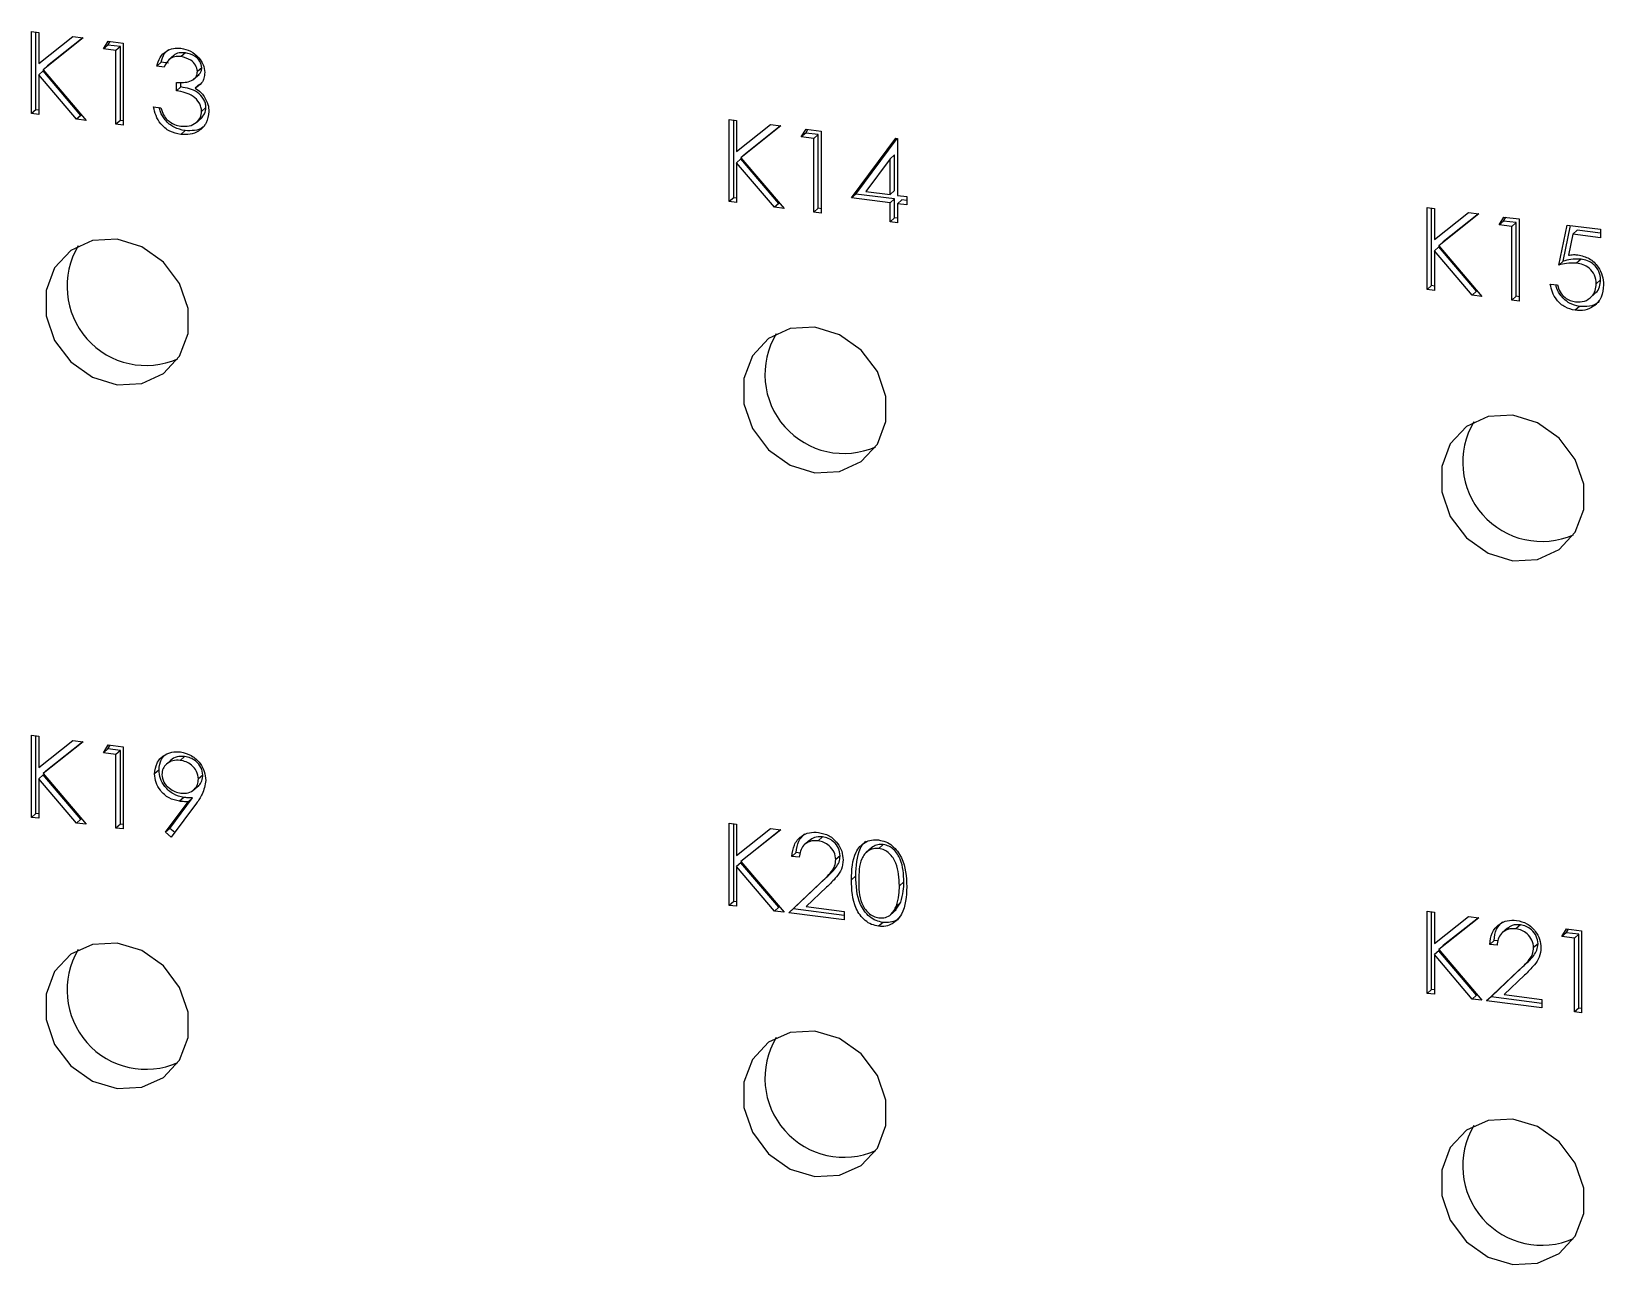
# Model space of a CAD drawing. Header units: millimetres. Extents: x 0 to 589, y 0 to 415.
# Drawn here: x 431.34 to 452.41, y 219.27 to 235.79 of the extents above; entities that cross this region are included whole.
import ezdxf

# ---------------------------------------------------------------- set-up
doc = ezdxf.new("R2010")
doc.units = ezdxf.units.MM

msp = doc.modelspace()

# ---------------------------------------------------------------- linework, layer by layer
at = {"color": 7, "linetype": 'Continuous', "lineweight": 25}
for p, q in [((431.3421, 235.7855), (431.4401, 235.7731)), ((431.3421, 234.6855), (431.3421, 235.7855)), ((431.401, 234.7375), (431.401, 235.778)), ((431.4401, 235.7731), (431.4401, 235.3542)), ((431.4401, 235.3542), (431.895, 235.7158)), ((432.0347, 235.6982), (431.4984, 235.2722)), ((432.0291, 235.6989), (431.5574, 235.3242)), ((431.895, 235.7158), (432.0347, 235.6982)), ((432.3075, 235.551), (432.3716, 235.6558)), ((432.3664, 235.603), (432.3075, 235.551)), ((432.3664, 235.603), (432.3968, 235.6526)), ((432.5343, 235.5818), (432.3664, 235.603)), ((432.3716, 235.6558), (432.5733, 235.6303)), ((432.5733, 235.6303), (432.5733, 234.5304)), ((432.4754, 235.5299), (432.3075, 235.551)), ((432.5343, 235.5818), (432.4754, 235.5299)), ((432.4754, 234.5427), (432.4754, 235.5299)), ((432.5343, 234.5947), (432.5343, 235.5818)), ((433.252, 235.4645), (433.1783, 235.3995)), ((433.4062, 235.5002), (433.3472, 235.4482)), ((431.499, 235.2559), (431.4401, 235.204)), ((431.4401, 235.204), (431.4401, 234.6732)), ((431.9461, 234.6094), (431.4401, 235.204)), ((431.5574, 235.3242), (431.4984, 235.2722)), ((431.4984, 235.2722), (432.0767, 234.593)), ((432.0051, 234.6614), (431.499, 235.2559)), ((433.08, 235.3721), (433.0211, 235.3201)), ((433.119, 235.3078), (433.0211, 235.3201)), ((433.1779, 235.3597), (433.08, 235.3721)), ((433.5163, 235.1451), (433.5899, 235.2101)), ((433.6256, 235.3), (433.5667, 235.248)), ((433.2869, 234.9905), (433.2869, 235.1033)), ((433.3458, 235.0424), (433.2869, 234.9905)), ((433.3458, 235.0424), (433.3458, 235.1084)), ((433.5961, 235.077), (433.5372, 235.025)), ((432.9791, 234.7754), (433.077, 234.7631)), ((433.6816, 234.7674), (433.6227, 234.7155)), ((431.401, 234.7375), (431.3421, 234.6855)), ((431.4401, 234.6732), (431.3421, 234.6855)), ((431.4401, 234.7326), (431.401, 234.7375)), ((432.0051, 234.6614), (431.9461, 234.6094)), ((432.0767, 234.593), (431.9461, 234.6094)), ((432.02, 234.6595), (432.0051, 234.6614)), ((432.5343, 234.5947), (432.4754, 234.5427)), ((432.5733, 234.5304), (432.4754, 234.5427)), ((432.5733, 234.5898), (432.5343, 234.5947)), ((433.5493, 234.5641), (433.623, 234.629)), ((440.6963, 234.6069), (440.7942, 234.5946)), ((440.6963, 233.507), (440.6963, 234.6069)), ((440.7552, 233.559), (440.7552, 234.5995)), ((440.7942, 234.5946), (440.7942, 234.1757)), ((433.402, 234.4572), (433.3431, 234.4052)), ((440.7942, 234.1757), (441.2491, 234.5373)), ((441.3888, 234.5197), (440.8526, 234.0937)), ((441.3832, 234.5204), (440.9115, 234.1457)), ((441.2491, 234.5373), (441.3888, 234.5197)), ((441.6617, 234.3725), (441.7257, 234.4772)), ((441.7206, 234.4245), (441.6617, 234.3725)), ((441.8296, 234.3513), (441.6617, 234.3725)), ((441.7206, 234.4245), (441.7509, 234.4741)), ((441.8885, 234.4033), (441.7206, 234.4245)), ((441.7257, 234.4772), (441.9275, 234.4518)), ((441.8885, 234.4033), (441.8296, 234.3513)), ((441.8296, 233.3642), (441.8296, 234.3513)), ((441.8885, 233.4162), (441.8885, 234.4033)), ((441.9275, 234.4518), (441.9275, 233.3519)), ((442.3332, 233.5546), (442.929, 234.3539)), ((442.3922, 233.6066), (442.9474, 234.3515)), ((442.929, 234.3539), (442.9488, 234.3513)), ((442.9488, 234.3513), (442.9488, 233.5898)), ((440.9115, 234.1457), (440.8526, 234.0937)), ((442.9098, 234.1319), (442.8509, 234.0799)), ((442.9098, 233.6542), (442.9098, 234.1319)), ((440.8531, 234.0774), (440.7942, 234.0255)), ((440.7942, 234.0255), (440.7942, 233.4947)), ((441.3003, 233.4309), (440.7942, 234.0255)), ((440.8526, 234.0937), (441.4308, 233.4145)), ((441.3592, 233.4829), (440.8531, 234.0774)), ((442.8509, 234.0799), (442.5256, 233.6432)), ((442.8509, 233.6022), (442.8509, 234.0799)), ((440.7552, 233.559), (440.6963, 233.507)), ((440.7942, 233.4947), (440.6963, 233.507)), ((440.7942, 233.5541), (440.7552, 233.559)), ((442.3922, 233.6066), (442.3332, 233.5546)), ((442.8509, 233.4894), (442.3332, 233.5546)), ((442.9098, 233.5413), (442.3922, 233.6066)), ((442.5256, 233.6432), (442.8509, 233.6022)), ((442.9098, 233.6542), (442.8509, 233.6022)), ((442.9098, 233.5413), (442.8509, 233.4894)), ((442.8509, 233.2355), (442.8509, 233.4894)), ((442.9098, 233.2875), (442.9098, 233.5413)), ((442.9488, 233.5898), (443.0748, 233.574)), ((443.0078, 233.529), (442.9488, 233.477)), ((443.0748, 233.5206), (443.0078, 233.529)), ((443.0748, 233.574), (443.0748, 233.4612)), ((441.3592, 233.4829), (441.3003, 233.4309)), ((441.4308, 233.4145), (441.3003, 233.4309)), ((441.3742, 233.481), (441.3592, 233.4829)), ((441.8885, 233.4162), (441.8296, 233.3642)), ((441.9275, 233.3519), (441.8296, 233.3642)), ((441.9275, 233.4113), (441.8885, 233.4162)), ((442.9098, 233.2875), (442.8509, 233.2355)), ((442.9488, 233.2826), (442.9098, 233.2875)), ((442.9488, 233.477), (442.9488, 233.2232)), ((443.0748, 233.4612), (442.9488, 233.477)), ((450.0504, 233.4284), (450.1483, 233.4161)), ((450.0504, 232.3285), (450.0504, 233.4284)), ((450.1093, 232.3805), (450.1093, 233.421)), ((450.1483, 233.4161), (450.1483, 232.9972)), ((450.1483, 232.9972), (450.6033, 233.3588)), ((450.743, 233.3412), (450.2067, 232.9152)), ((450.7374, 233.3419), (450.2656, 232.9671)), ((450.6033, 233.3588), (450.743, 233.3412)), ((451.0158, 233.194), (451.0799, 233.2987)), ((451.0747, 233.246), (451.1051, 233.2956)), ((451.0799, 233.2987), (451.2816, 233.2733)), ((442.9488, 233.2232), (442.8509, 233.2355)), ((451.0747, 233.246), (451.0158, 233.194)), ((451.1837, 233.1728), (451.0158, 233.194)), ((451.2426, 233.2248), (451.0747, 233.246)), ((451.2426, 233.2248), (451.1837, 233.1728)), ((451.1837, 232.1857), (451.1837, 233.1728)), ((451.2426, 232.2377), (451.2426, 233.2248)), ((451.2816, 233.2733), (451.2816, 232.1734)), ((451.8133, 232.6564), (451.9252, 233.1922)), ((451.8722, 232.7083), (451.9721, 233.1863)), ((451.9252, 233.1922), (452.3729, 233.1358)), ((452.0017, 233.0698), (451.9429, 232.7879)), ((452.0607, 233.1217), (452.0017, 233.0698)), ((452.3729, 233.023), (452.0017, 233.0698)), ((452.3729, 233.0824), (452.0607, 233.1217)), ((452.3729, 233.1358), (452.3729, 233.023)), ((450.2073, 232.8989), (450.1483, 232.847)), ((450.2656, 232.9671), (450.2067, 232.9152)), ((450.2067, 232.9152), (450.7849, 232.2359)), ((450.7134, 232.3044), (450.2073, 232.8989)), ((450.1483, 232.847), (450.1483, 232.3162)), ((450.6544, 232.2524), (450.1483, 232.847)), ((451.8722, 232.7083), (451.8133, 232.6564)), ((452.1127, 232.7344), (452.0538, 232.6825)), ((452.3759, 232.4585), (452.317, 232.4065)), ((450.1093, 232.3805), (450.0504, 232.3285)), ((450.1483, 232.3162), (450.0504, 232.3285)), ((450.1483, 232.3755), (450.1093, 232.3805)), ((450.7134, 232.3044), (450.6544, 232.2524)), ((450.7849, 232.2359), (450.6544, 232.2524)), ((450.7283, 232.3025), (450.7134, 232.3044)), ((451.2426, 232.2377), (451.1837, 232.1857)), ((451.2816, 232.2328), (451.2426, 232.2377)), ((451.7014, 232.4025), (451.7993, 232.3902)), ((452.2309, 232.2135), (452.3046, 232.2785)), ((451.2816, 232.1734), (451.1837, 232.1857)), ((452.0932, 232.1023), (452.0343, 232.0503)), ((431.3421, 226.3574), (431.4401, 226.345)), ((431.3421, 225.2574), (431.3421, 226.3574)), ((431.401, 225.3094), (431.401, 226.3499)), ((431.4401, 226.345), (431.4401, 225.9262)), ((431.4401, 225.9262), (431.895, 226.2877)), ((432.0347, 226.2701), (431.4984, 225.8441)), ((432.0291, 226.2708), (431.5574, 225.8961)), ((431.895, 226.2877), (432.0347, 226.2701)), ((432.3075, 226.1229), (432.3716, 226.2277)), ((432.3664, 226.1749), (432.3075, 226.1229)), ((432.4754, 226.1018), (432.3075, 226.1229)), ((432.3664, 226.1749), (432.3968, 226.2245)), ((432.5343, 226.1537), (432.3664, 226.1749)), ((432.3716, 226.2277), (432.5733, 226.2022)), ((432.5343, 226.1537), (432.4754, 226.1018)), ((432.5343, 225.1666), (432.5343, 226.1537)), ((432.5733, 226.2022), (432.5733, 225.1023)), ((432.4754, 225.1146), (432.4754, 226.1018)), ((433.2167, 226.0279), (433.143, 225.9629)), ((433.3944, 226.0736), (433.3354, 226.0216)), ((431.499, 225.8279), (431.4401, 225.7759)), ((431.4401, 225.7759), (431.4401, 225.2451)), ((431.9461, 225.1813), (431.4401, 225.7759)), ((431.5574, 225.8961), (431.4984, 225.8441)), ((431.4984, 225.8441), (432.0767, 225.1649)), ((432.0051, 225.2333), (431.499, 225.8279)), ((433.052, 225.8926), (432.9931, 225.8407)), ((433.6396, 225.8241), (433.5807, 225.7721)), ((433.1976, 225.1097), (433.501, 225.5185)), ((433.3863, 225.5246), (433.3273, 225.4727)), ((433.501, 225.5185), (433.4421, 225.4666)), ((433.5101, 225.6202), (433.5838, 225.6852)), ((431.401, 225.3094), (431.3421, 225.2574)), ((431.4401, 225.3045), (431.401, 225.3094)), ((433.1387, 225.0577), (433.4421, 225.4666)), ((433.553, 225.446), (433.2169, 224.993)), ((431.4401, 225.2451), (431.3421, 225.2574)), ((432.0051, 225.2333), (431.9461, 225.1813)), ((432.0767, 225.1649), (431.9461, 225.1813)), ((432.02, 225.2314), (432.0051, 225.2333)), ((432.5343, 225.1666), (432.4754, 225.1146)), ((432.5733, 225.1023), (432.4754, 225.1146)), ((432.5733, 225.1617), (432.5343, 225.1666)), ((433.1976, 225.1097), (433.1387, 225.0577)), ((433.2169, 224.993), (433.1387, 225.0577)), ((433.2632, 225.0554), (433.1976, 225.1097)), ((440.6963, 225.1789), (440.7942, 225.1665)), ((440.6963, 224.0789), (440.6963, 225.1789)), ((440.7552, 224.1309), (440.7552, 225.1714)), ((440.7942, 225.1665), (440.7942, 224.7476)), ((440.7942, 224.7476), (441.2491, 225.1092)), ((441.3888, 225.0916), (440.8526, 224.6656)), ((441.3832, 225.0923), (440.9115, 224.7176)), ((441.2491, 225.1092), (441.3888, 225.0916)), ((441.7745, 224.9541), (441.7008, 224.8892)), ((441.9455, 224.9962), (441.8866, 224.9443)), ((442.6026, 224.8498), (442.529, 224.7848)), ((442.7603, 224.8936), (442.7014, 224.8416)), ((440.8531, 224.6493), (440.7942, 224.5974)), ((440.9115, 224.7176), (440.8526, 224.6656)), ((440.8526, 224.6656), (441.4308, 223.9864)), ((441.3592, 224.0548), (440.8531, 224.6493)), ((441.5947, 224.7866), (441.5357, 224.7346)), ((441.6337, 224.7223), (441.5357, 224.7346)), ((441.6451, 224.7803), (441.5947, 224.7866)), ((442.1823, 224.7434), (442.1234, 224.6915)), ((440.7942, 224.5974), (440.7942, 224.0666)), ((441.3003, 224.0028), (440.7942, 224.5974)), ((441.5527, 224.0304), (441.9759, 224.4323)), ((441.9759, 224.4323), (441.917, 224.3803)), ((442.3922, 224.4742), (442.3332, 224.4222)), ((441.4938, 223.9784), (441.917, 224.3803)), ((442.0005, 224.3211), (441.7275, 224.0618)), ((443.0358, 224.3935), (442.9768, 224.3416)), ((440.7552, 224.1309), (440.6963, 224.0789)), ((440.7942, 224.0666), (440.6963, 224.0789)), ((440.7942, 224.126), (440.7552, 224.1309)), ((441.3592, 224.0548), (441.3003, 224.0028)), ((441.3742, 224.0529), (441.3592, 224.0548)), ((441.5527, 224.0304), (441.4938, 223.9784)), ((442.2353, 223.9444), (441.5527, 224.0304)), ((441.7275, 224.0618), (442.2353, 223.9978)), ((442.8578, 223.9538), (442.9315, 224.0188)), ((442.9235, 224.0127), (442.9944, 224.1222)), ((442.9944, 224.1222), (442.9355, 224.0702)), ((441.4308, 223.9864), (441.3003, 224.0028)), ((442.2353, 223.885), (441.4938, 223.9784)), ((442.2353, 223.9978), (442.2353, 223.885)), ((442.757, 223.8505), (442.6981, 223.7985)), ((450.0504, 224.0003), (450.1483, 223.988)), ((450.0504, 222.9004), (450.0504, 224.0003)), ((450.1093, 222.9524), (450.1093, 223.9929)), ((450.1483, 223.988), (450.1483, 223.5691)), ((450.1483, 223.5691), (450.6033, 223.9307)), ((450.743, 223.9131), (450.2067, 223.4871)), ((450.7374, 223.9138), (450.2656, 223.5391)), ((450.6033, 223.9307), (450.743, 223.9131)), ((451.2997, 223.8177), (451.2408, 223.7658)), ((450.9488, 223.6081), (450.8899, 223.5561)), ((450.9993, 223.6017), (450.9488, 223.6081)), ((451.1286, 223.7756), (451.055, 223.7107)), ((451.8553, 223.6601), (451.9193, 223.7649)), ((451.9142, 223.7121), (451.8553, 223.6601)), ((452.0232, 223.639), (451.8553, 223.6601)), ((451.9142, 223.7121), (451.9445, 223.7617)), ((452.0821, 223.691), (451.9142, 223.7121)), ((451.9193, 223.7649), (452.1211, 223.7395)), ((452.0821, 223.691), (452.0232, 223.639)), ((452.0232, 222.6519), (452.0232, 223.639)), ((452.0821, 222.7038), (452.0821, 223.691)), ((452.1211, 223.7395), (452.1211, 222.6395)), ((450.2073, 223.4708), (450.1483, 223.4189)), ((450.1483, 223.4189), (450.1483, 222.8881)), ((450.6544, 222.8243), (450.1483, 223.4189)), ((450.2656, 223.5391), (450.2067, 223.4871)), ((450.2067, 223.4871), (450.7849, 222.8079)), ((450.7134, 222.8763), (450.2073, 223.4708)), ((450.9878, 223.5438), (450.8899, 223.5561)), ((451.5364, 223.5649), (451.4775, 223.5129)), ((450.8479, 222.7999), (451.2711, 223.2018)), ((450.9068, 222.8519), (451.3301, 223.2538)), ((451.3301, 223.2538), (451.2711, 223.2018)), ((450.1093, 222.9524), (450.0504, 222.9004)), ((450.1483, 222.9475), (450.1093, 222.9524)), ((451.3546, 223.1426), (451.0816, 222.8833)), ((450.1483, 222.8881), (450.0504, 222.9004)), ((450.7134, 222.8763), (450.6544, 222.8243)), ((450.7849, 222.8079), (450.6544, 222.8243)), ((450.7283, 222.8744), (450.7134, 222.8763)), ((450.9068, 222.8519), (450.8479, 222.7999)), ((451.5894, 222.7065), (450.8479, 222.7999)), ((451.5894, 222.7659), (450.9068, 222.8519)), ((451.0816, 222.8833), (451.5894, 222.8193)), ((451.5894, 222.8193), (451.5894, 222.7065)), ((452.0821, 222.7038), (452.0232, 222.6519)), ((452.1211, 222.6395), (452.0232, 222.6519)), ((452.1211, 222.6989), (452.0821, 222.7038))]:
    msp.add_line(p, q, dxfattribs=at)
at = {"color": 7, "linetype": 'Continuous', "lineweight": 25, "flags": 128}
for points in [[(432.4894, 231.0526), (432.82, 231.0697), (433.1107, 231.2022), (433.3265, 231.4342), (433.4413, 231.7377), (433.4413, 232.0761), (433.3265, 232.4085), (433.1107, 232.6948), (432.82, 232.9006), (432.4894, 233.001), (432.1588, 232.9839), (431.8681, 232.8514), (431.6523, 232.6194), (431.5375, 232.3159), (431.5375, 231.9776), (431.6523, 231.6452), (431.8681, 231.3588), (432.1588, 231.153), (432.4894, 231.0526)], [(441.8435, 229.8741), (442.1741, 229.8912), (442.4649, 230.0237), (442.6806, 230.2557), (442.7955, 230.5592), (442.7955, 230.8975), (442.6806, 231.23), (442.4649, 231.5163), (442.1741, 231.7221), (441.8435, 231.8225), (441.5129, 231.8054), (441.2222, 231.6729), (441.0064, 231.4409), (440.8916, 231.1374), (440.8916, 230.7991), (441.0064, 230.4666), (441.2222, 230.1803), (441.5129, 229.9745), (441.8435, 229.8741)], [(451.1977, 228.6956), (451.5283, 228.7127), (451.819, 228.8452), (452.0348, 229.0772), (452.1496, 229.3807), (452.1496, 229.719), (452.0348, 230.0514), (451.819, 230.3378), (451.5283, 230.5436), (451.1977, 230.644), (450.8671, 230.6269), (450.5764, 230.4944), (450.3606, 230.2624), (450.2458, 229.9589), (450.2458, 229.6205), (450.3606, 229.2881), (450.5764, 229.0018), (450.8671, 228.796), (451.1977, 228.6956)], [(432.4894, 221.6245), (432.82, 221.6416), (433.1107, 221.7741), (433.3265, 222.0061), (433.4413, 222.3096), (433.4413, 222.648), (433.3265, 222.9804), (433.1107, 223.2668), (432.82, 223.4726), (432.4894, 223.573), (432.1588, 223.5559), (431.8681, 223.4233), (431.6523, 223.1913), (431.5375, 222.8878), (431.5375, 222.5495), (431.6523, 222.2171), (431.8681, 221.9307), (432.1588, 221.7249), (432.4894, 221.6245)], [(441.8435, 220.446), (442.1741, 220.4631), (442.4649, 220.5956), (442.6806, 220.8276), (442.7955, 221.1311), (442.7955, 221.4695), (442.6806, 221.8019), (442.4649, 222.0882), (442.1741, 222.294), (441.8435, 222.3944), (441.5129, 222.3773), (441.2222, 222.2448), (441.0064, 222.0128), (440.8916, 221.7093), (440.8916, 221.371), (441.0064, 221.0386), (441.2222, 220.7522), (441.5129, 220.5464), (441.8435, 220.446)], [(451.1977, 219.2675), (451.5283, 219.2846), (451.819, 219.4171), (452.0348, 219.6491), (452.1496, 219.9526), (452.1496, 220.2909), (452.0348, 220.6234), (451.819, 220.9097), (451.5283, 221.1155), (451.1977, 221.2159), (450.8671, 221.1988), (450.5764, 221.0663), (450.3606, 220.8343), (450.2458, 220.5308), (450.2458, 220.1925), (450.3606, 219.86), (450.5764, 219.5737), (450.8671, 219.3679), (451.1977, 219.2675)]]:
    msp.add_lwpolyline(points, dxfattribs=at)
at = {"color": 7, "linetype": 'Continuous', "lineweight": 25}
for centre in [(432.8792, 232.3706), (442.2333, 231.1921), (451.5875, 230.0135), (432.8792, 222.9425), (442.2333, 221.764), (451.5875, 220.5854)]:
    msp.add_arc(centre, 1.0596, 149.17442, 293.64483, dxfattribs=at)
for points, knots in [([(433.0211, 235.3201), (433.0336, 235.3608), (433.0587, 235.4421), (433.1421, 235.5251), (433.243, 235.5661), (433.3116, 235.5628), (433.3459, 235.5612)], [0, 0, 0, 0, 0.2802877, 0.5596797, 0.7797465, 1, 1, 1, 1]), ([(433.08, 235.3721), (433.0914, 235.414), (433.1101, 235.4827), (433.1617, 235.5272), (433.1818, 235.5446)], [0, 0, 0, 0, 0.6094087, 1, 1, 1, 1]), ([(433.3472, 235.4482), (433.3189, 235.4495), (433.2622, 235.4521), (433.172, 235.4085), (433.1391, 235.346), (433.119, 235.3078)], [0, 0, 0, 0, 0.28063596, 0.56036441, 1, 1, 1, 1]), ([(433.4062, 235.5002), (433.3784, 235.5009), (433.323, 235.5023), (433.2637, 235.483), (433.2474, 235.4588), (433.246, 235.4568)], [0, 0, 0, 0, 0.4792993, 0.9570487, 1, 1, 1, 1]), ([(433.3459, 235.5612), (433.3901, 235.5509), (433.4784, 235.5302), (433.5841, 235.4462), (433.6513, 235.3418), (433.6602, 235.2708), (433.6647, 235.2353)], [0, 0, 0, 0, 0.280085, 0.5598683, 0.7800992, 1, 1, 1, 1]), ([(433.5667, 235.248), (433.5612, 235.2775), (433.5501, 235.3368), (433.4665, 235.4185), (433.3924, 235.437), (433.3472, 235.4482)], [0, 0, 0, 0, 0.278859, 0.5600742, 1, 1, 1, 1]), ([(433.6256, 235.3), (433.6201, 235.3295), (433.609, 235.3887), (433.5255, 235.4705), (433.4514, 235.4889), (433.4062, 235.5002)], [0, 0, 0, 0, 0.278859, 0.5600742, 1, 1, 1, 1]), ([(433.2869, 235.1033), (433.3485, 235.1013), (433.441, 235.0982), (433.5314, 235.1514), (433.5623, 235.2022), (433.5653, 235.2328), (433.5667, 235.248)], [0, 0, 0, 0, 0.4994185, 0.749016, 0.8745437, 1, 1, 1, 1]), ([(433.6647, 235.2353), (433.6629, 235.2101), (433.6593, 235.1597), (433.62, 235.0803), (433.5686, 235.046), (433.5372, 235.025)], [0, 0, 0, 0, 0.2805082, 0.5607923, 1, 1, 1, 1]), ([(433.5801, 235.2072), (433.5857, 235.2103), (433.6041, 235.2207), (433.6207, 235.2549), (433.624, 235.285), (433.6256, 235.3)], [0, 0, 0, 0, 0.182175, 0.5912039, 1, 1, 1, 1]), ([(433.6227, 234.7155), (433.6211, 234.7349), (433.6179, 234.7736), (433.5839, 234.8473), (433.4824, 234.9548), (433.3651, 234.9762), (433.2869, 234.9905)], [0, 0, 0, 0, 0.12558702, 0.25119068, 0.50060497, 1, 1, 1, 1]), ([(433.6816, 234.7674), (433.68, 234.7868), (433.6769, 234.8256), (433.6428, 234.8992), (433.5413, 235.0068), (433.424, 235.0282), (433.3458, 235.0424)], [0, 0, 0, 0, 0.125587, 0.2511907, 0.500605, 1, 1, 1, 1]), ([(433.5372, 235.025), (433.5626, 235.0085), (433.608, 234.9789), (433.641, 234.9354), (433.6555, 234.9163)], [0, 0, 0, 0, 0.55979451, 1, 1, 1, 1]), ([(433.3431, 234.4052), (433.293, 234.4159), (433.193, 234.4374), (433.0749, 234.5367), (433.0063, 234.6565), (432.9882, 234.7357), (432.9791, 234.7754)], [0, 0, 0, 0, 0.2798859, 0.5589785, 0.7792629, 1, 1, 1, 1]), ([(433.402, 234.4572), (433.3519, 234.4679), (433.2517, 234.4893), (433.1346, 234.5889), (433.0741, 234.6894), (433.0596, 234.7484), (433.0548, 234.768)], [0, 0, 0, 0, 0.3150274, 0.629162, 0.8771045, 1, 1, 1, 1]), ([(433.077, 234.7631), (433.087, 234.7298), (433.1048, 234.6706), (433.1449, 234.6217), (433.1625, 234.6003)], [0, 0, 0, 0, 0.5606944, 1, 1, 1, 1]), ([(433.6147, 234.6233), (433.6333, 234.6418), (433.672, 234.6804), (433.6783, 234.7377), (433.6816, 234.7674)], [0, 0, 0, 0, 0.4806086, 1, 1, 1, 1]), ([(433.6555, 234.9163), (433.6764, 234.88), (433.7138, 234.8151), (433.7185, 234.7439), (433.7206, 234.7126)], [0, 0, 0, 0, 0.5594191, 1, 1, 1, 1]), ([(433.1625, 234.6003), (433.1939, 234.5765), (433.25, 234.5341), (433.3158, 234.5228), (433.3448, 234.5178)], [0, 0, 0, 0, 0.55874795, 1, 1, 1, 1]), ([(433.7206, 234.7126), (433.7128, 234.6596), (433.6971, 234.5536), (433.5947, 234.4478), (433.4699, 234.3991), (433.3854, 234.4032), (433.3431, 234.4052)], [0, 0, 0, 0, 0.279304, 0.5588383, 0.779277, 1, 1, 1, 1]), ([(433.3448, 234.5178), (433.3827, 234.5156), (433.4582, 234.5112), (433.5497, 234.5567), (433.6117, 234.6273), (433.619, 234.6861), (433.6227, 234.7155)], [0, 0, 0, 0, 0.2805991, 0.5601509, 0.7803026, 1, 1, 1, 1]), ([(433.67, 234.5356), (433.6603, 234.5239), (433.6252, 234.4813), (433.5269, 234.4528), (433.4437, 234.4557), (433.402, 234.4572)], [0, 0, 0, 0, 0.15967144, 0.5795649, 1, 1, 1, 1]), ([(452.0538, 232.6825), (452.0076, 232.6835), (451.9249, 232.6852), (451.8474, 232.6652), (451.8133, 232.6564)], [0, 0, 0, 0, 0.5594162, 1, 1, 1, 1]), ([(452.1127, 232.7344), (452.0665, 232.7354), (451.9839, 232.7372), (451.9064, 232.7172), (451.8722, 232.7083)], [0, 0, 0, 0, 0.5594162, 1, 1, 1, 1]), ([(451.9429, 232.7879), (451.9665, 232.7915), (452.0087, 232.7978), (452.0523, 232.7945), (452.0715, 232.7931)], [0, 0, 0, 0, 0.56006419, 1, 1, 1, 1]), ([(452.317, 232.4065), (452.3129, 232.4451), (452.3049, 232.5221), (452.2313, 232.614), (452.1424, 232.6661), (452.0833, 232.677), (452.0538, 232.6825)], [0, 0, 0, 0, 0.279539, 0.5586168, 0.7790473, 1, 1, 1, 1]), ([(452.0715, 232.7931), (452.1237, 232.7809), (452.228, 232.7566), (452.3427, 232.6431), (452.4066, 232.5147), (452.4121, 232.4316), (452.4149, 232.39)], [0, 0, 0, 0, 0.2796881, 0.5590255, 0.7792916, 1, 1, 1, 1]), ([(452.3759, 232.4585), (452.3719, 232.497), (452.3638, 232.5741), (452.2903, 232.6659), (452.2013, 232.7181), (452.1423, 232.729), (452.1127, 232.7344)], [0, 0, 0, 0, 0.279539, 0.5586168, 0.7790473, 1, 1, 1, 1]), ([(452.2948, 232.2755), (452.3012, 232.2794), (452.3335, 232.2988), (452.367, 232.364), (452.3729, 232.427), (452.3759, 232.4585)], [0, 0, 0, 0, 0.11006114, 0.55478948, 1, 1, 1, 1]), ([(452.0343, 232.0503), (451.9875, 232.0611), (451.894, 232.0825), (451.7882, 232.18), (451.7228, 232.2909), (451.7085, 232.3653), (451.7014, 232.4025)], [0, 0, 0, 0, 0.27962453, 0.55901916, 0.77938034, 1, 1, 1, 1]), ([(452.0932, 232.1023), (452.0464, 232.113), (451.9527, 232.1344), (451.8481, 232.2322), (451.7908, 232.3234), (451.7794, 232.3767), (451.7758, 232.3931)], [0, 0, 0, 0, 0.3188318, 0.6374014, 0.8886603, 1, 1, 1, 1]), ([(451.7993, 232.3902), (451.8078, 232.358), (451.8246, 232.2939), (451.8913, 232.2226), (451.9655, 232.1782), (452.0152, 232.1677), (452.04, 232.1624)], [0, 0, 0, 0, 0.2800502, 0.5591657, 0.7795831, 1, 1, 1, 1]), ([(452.4149, 232.39), (452.4085, 232.3337), (452.3958, 232.2213), (452.2977, 232.101), (452.1681, 232.0437), (452.0789, 232.0481), (452.0343, 232.0503)], [0, 0, 0, 0, 0.2798641, 0.559271, 0.7794235, 1, 1, 1, 1]), ([(452.04, 232.1624), (452.0809, 232.1621), (452.1627, 232.1615), (452.2538, 232.2252), (452.3093, 232.3102), (452.3144, 232.3744), (452.317, 232.4065)], [0, 0, 0, 0, 0.279617, 0.5593571, 0.7795592, 1, 1, 1, 1]), ([(452.3581, 232.1772), (452.3526, 232.1697), (452.322, 232.1283), (452.2244, 232.098), (452.137, 232.1009), (452.0932, 232.1023)], [0, 0, 0, 0, 0.099669, 0.5494015, 1, 1, 1, 1]), ([(432.9931, 225.8407), (432.999, 225.8907), (433.0109, 225.9908), (433.1074, 226.089), (433.2221, 226.1377), (433.301, 226.1351), (433.3405, 226.1338)], [0, 0, 0, 0, 0.2795384, 0.558851, 0.7794523, 1, 1, 1, 1]), ([(433.3405, 226.1338), (433.3901, 226.1217), (433.4892, 226.0974), (433.6017, 225.9935), (433.6669, 225.8723), (433.6747, 225.7929), (433.6787, 225.7532)], [0, 0, 0, 0, 0.2797299, 0.5591633, 0.7796116, 1, 1, 1, 1]), ([(433.052, 225.8926), (433.0566, 225.944), (433.0643, 226.0313), (433.1254, 226.0856), (433.1505, 226.1079)], [0, 0, 0, 0, 0.5890378, 1, 1, 1, 1]), ([(433.3354, 226.0216), (433.3014, 226.0226), (433.2334, 226.0245), (433.1534, 225.9791), (433.0998, 225.9136), (433.0939, 225.8604), (433.091, 225.8338)], [0, 0, 0, 0, 0.2800921, 0.5600105, 0.7801305, 1, 1, 1, 1]), ([(433.3944, 226.0736), (433.361, 226.074), (433.2944, 226.0748), (433.2293, 226.0476), (433.2099, 226.0216), (433.2096, 226.0211)], [0, 0, 0, 0, 0.4958416, 0.9913757, 1, 1, 1, 1]), ([(433.5807, 225.7721), (433.5756, 225.8071), (433.5655, 225.8772), (433.4944, 225.9556), (433.4158, 226.0058), (433.3622, 226.0163), (433.3354, 226.0216)], [0, 0, 0, 0, 0.2787219, 0.5585693, 0.7791712, 1, 1, 1, 1]), ([(433.6396, 225.8241), (433.6346, 225.8591), (433.6244, 225.9291), (433.5534, 226.0076), (433.4748, 226.0577), (433.4212, 226.0683), (433.3944, 226.0736)], [0, 0, 0, 0, 0.2787219, 0.5585693, 0.7791712, 1, 1, 1, 1]), ([(433.3273, 225.4727), (433.2787, 225.4841), (433.1816, 225.5068), (433.0715, 225.6074), (433.0032, 225.7239), (432.9965, 225.8017), (432.9931, 225.8407)], [0, 0, 0, 0, 0.2798143, 0.5594885, 0.7796351, 1, 1, 1, 1]), ([(433.3863, 225.5246), (433.3377, 225.536), (433.2405, 225.5588), (433.1305, 225.6594), (433.0621, 225.7759), (433.0554, 225.8537), (433.052, 225.8926)], [0, 0, 0, 0, 0.2798143, 0.55948851, 0.77963512, 1, 1, 1, 1]), ([(433.091, 225.8338), (433.0966, 225.7981), (433.1076, 225.7266), (433.1824, 225.6483), (433.2635, 225.5992), (433.3181, 225.5885), (433.3455, 225.5832)], [0, 0, 0, 0, 0.2784725, 0.5584236, 0.7790976, 1, 1, 1, 1]), ([(433.3455, 225.5832), (433.3792, 225.5817), (433.4464, 225.5787), (433.5249, 225.6253), (433.5731, 225.6934), (433.5782, 225.7459), (433.5807, 225.7721)], [0, 0, 0, 0, 0.2803193, 0.5595299, 0.7797528, 1, 1, 1, 1]), ([(433.6787, 225.7532), (433.6676, 225.6893), (433.6479, 225.5749), (433.5821, 225.4855), (433.553, 225.446)], [0, 0, 0, 0, 0.5581895, 1, 1, 1, 1]), ([(433.575, 225.6809), (433.5783, 225.6826), (433.6034, 225.696), (433.6309, 225.7472), (433.6367, 225.7985), (433.6396, 225.8241)], [0, 0, 0, 0, 0.0684212, 0.5341849, 1, 1, 1, 1]), ([(433.501, 225.5185), (433.4797, 225.5186), (433.4416, 225.5188), (433.4032, 225.5229), (433.3863, 225.5246)], [0, 0, 0, 0, 0.55994417, 1, 1, 1, 1]), ([(433.4421, 225.4666), (433.4208, 225.4667), (433.3826, 225.4669), (433.3442, 225.4709), (433.3273, 225.4727)], [0, 0, 0, 0, 0.55994417, 1, 1, 1, 1]), ([(441.5357, 224.7346), (441.5421, 224.7873), (441.5548, 224.8926), (441.6479, 225.003), (441.7664, 225.0614), (441.8499, 225.0581), (441.8916, 225.0565)], [0, 0, 0, 0, 0.2800291, 0.5595146, 0.7796675, 1, 1, 1, 1]), ([(441.5947, 224.7866), (441.6, 224.8403), (441.6098, 224.9391), (441.6759, 225.0053), (441.7061, 225.0355)], [0, 0, 0, 0, 0.54375162, 1, 1, 1, 1]), ([(441.8866, 224.9443), (441.8493, 224.9451), (441.7748, 224.9469), (441.6906, 224.8889), (441.6453, 224.8085), (441.6375, 224.7511), (441.6337, 224.7223)], [0, 0, 0, 0, 0.27969874, 0.55884664, 0.77917619, 1, 1, 1, 1]), ([(441.9455, 224.9962), (441.9074, 224.9981), (441.8399, 225.0014), (441.7912, 224.9612), (441.7699, 224.9436)], [0, 0, 0, 0, 0.564365, 1, 1, 1, 1]), ([(442.1234, 224.6915), (442.1188, 224.726), (442.1096, 224.7953), (442.043, 224.8757), (441.9662, 224.9281), (441.9132, 224.9389), (441.8866, 224.9443)], [0, 0, 0, 0, 0.2791258, 0.5589784, 0.77935, 1, 1, 1, 1]), ([(441.8916, 225.0565), (441.9403, 225.0457), (442.0375, 225.0244), (442.1456, 224.9212), (442.211, 224.8042), (442.2179, 224.7267), (442.2213, 224.6879)], [0, 0, 0, 0, 0.2798903, 0.5592237, 0.7795824, 1, 1, 1, 1]), ([(442.1823, 224.7434), (442.1777, 224.778), (442.1685, 224.8473), (442.1019, 224.9277), (442.0252, 224.9801), (441.9721, 224.9909), (441.9455, 224.9962)], [0, 0, 0, 0, 0.2791258, 0.5589784, 0.77935, 1, 1, 1, 1]), ([(442.3332, 224.4222), (442.3375, 224.553), (442.3427, 224.7167), (442.4444, 224.8691), (442.5153, 224.9258), (442.6024, 224.9591), (442.6662, 224.9563), (442.6981, 224.9548)], [0, 0, 0, 0, 0.498702, 0.6241765, 0.7494675, 0.8747453, 1, 1, 1, 1]), ([(442.3922, 224.4742), (442.3978, 224.6033), (442.4049, 224.765), (442.4903, 224.907), (442.523, 224.9313), (442.5315, 224.9377)], [0, 0, 0, 0, 0.7460318, 0.9337349, 1, 1, 1, 1]), ([(442.7603, 224.8936), (442.7355, 224.894), (442.6857, 224.895), (442.6294, 224.8723), (442.605, 224.8484), (442.5973, 224.841)], [0, 0, 0, 0, 0.4074134, 0.8152846, 1, 1, 1, 1]), ([(442.6981, 224.9548), (442.7302, 224.9482), (442.7945, 224.9349), (442.9116, 224.8628), (443.0591, 224.6607), (443.0685, 224.4616), (443.0748, 224.3288)], [0, 0, 0, 0, 0.1256001, 0.2511969, 0.5005813, 1, 1, 1, 1]), ([(443.0358, 224.3935), (443.0317, 224.4962), (443.0257, 224.6499), (442.9235, 224.814), (442.8352, 224.8762), (442.7853, 224.8878), (442.7603, 224.8936)], [0, 0, 0, 0, 0.50007152, 0.74902056, 0.87459845, 1, 1, 1, 1]), ([(441.917, 224.3803), (441.9694, 224.4281), (442.0422, 224.4945), (442.1146, 224.6027), (442.1204, 224.6619), (442.1234, 224.6915)], [0, 0, 0, 0, 0.5607172, 0.7805321, 1, 1, 1, 1]), ([(441.9759, 224.4323), (442.0283, 224.48), (442.1012, 224.5465), (442.1735, 224.6547), (442.1794, 224.7139), (442.1823, 224.7434)], [0, 0, 0, 0, 0.5607172, 0.7805321, 1, 1, 1, 1]), ([(442.2213, 224.6879), (442.2169, 224.6449), (442.208, 224.5586), (442.1207, 224.4377), (442.0461, 224.3654), (442.0005, 224.3211)], [0, 0, 0, 0, 0.2792879, 0.5591538, 1, 1, 1, 1]), ([(442.7014, 224.8416), (442.6764, 224.8423), (442.6263, 224.8435), (442.5599, 224.8132), (442.507, 224.7658), (442.4348, 224.6409), (442.4328, 224.5128), (442.4312, 224.4103)], [0, 0, 0, 0, 0.1251388, 0.2504182, 0.3755189, 0.5008471, 1, 1, 1, 1]), ([(442.9768, 224.3416), (442.9728, 224.4442), (442.9667, 224.5979), (442.8646, 224.762), (442.7763, 224.8242), (442.7263, 224.8358), (442.7014, 224.8416)], [0, 0, 0, 0, 0.5000715, 0.7490206, 0.8745985, 1, 1, 1, 1]), ([(442.757, 223.8505), (442.7252, 223.8571), (442.6615, 223.8703), (442.5456, 223.9425), (442.4022, 224.1454), (442.3962, 224.3426), (442.3922, 224.4742)], [0, 0, 0, 0, 0.1255507, 0.25109, 0.5002501, 1, 1, 1, 1]), ([(442.6981, 223.7985), (442.6663, 223.8051), (442.6026, 223.8184), (442.4867, 223.8906), (442.3433, 224.0934), (442.3373, 224.2906), (442.3332, 224.4222)], [0, 0, 0, 0, 0.1255507, 0.25109, 0.5002501, 1, 1, 1, 1]), ([(442.4312, 224.4103), (442.432, 224.3074), (442.4332, 224.1533), (442.538, 223.9899), (442.6265, 223.9285), (442.6764, 223.9168), (442.7014, 223.9109)], [0, 0, 0, 0, 0.5002912, 0.749086, 0.8746062, 1, 1, 1, 1]), ([(443.0748, 224.3288), (443.0687, 224.1975), (443.0595, 224.0008), (442.9112, 223.8371), (442.7944, 223.7942), (442.7302, 223.7971), (442.6981, 223.7985)], [0, 0, 0, 0, 0.4994065, 0.7487427, 0.8743724, 1, 1, 1, 1]), ([(442.9355, 224.0702), (442.9494, 224.1192), (442.9743, 224.2067), (442.976, 224.3003), (442.9768, 224.3416)], [0, 0, 0, 0, 0.5595988, 1, 1, 1, 1]), ([(442.9944, 224.1222), (443.0083, 224.1712), (443.0332, 224.2586), (443.035, 224.3523), (443.0358, 224.3935)], [0, 0, 0, 0, 0.5595988, 1, 1, 1, 1]), ([(442.7014, 223.9109), (442.7312, 223.9109), (442.7908, 223.9109), (442.883, 223.9621), (442.9156, 224.0293), (442.9355, 224.0702)], [0, 0, 0, 0, 0.2802572, 0.5607811, 1, 1, 1, 1]), ([(442.9821, 223.9281), (442.9687, 223.9116), (442.9361, 223.8712), (442.8522, 223.8473), (442.7888, 223.8494), (442.757, 223.8505)], [0, 0, 0, 0, 0.2579579, 0.6289819, 1, 1, 1, 1]), ([(450.8899, 223.5561), (450.8962, 223.6088), (450.9089, 223.714), (451.0021, 223.8245), (451.1205, 223.8829), (451.204, 223.8796), (451.2458, 223.8779)], [0, 0, 0, 0, 0.2800291, 0.5595146, 0.7796675, 1, 1, 1, 1]), ([(450.9488, 223.6081), (450.9541, 223.6618), (450.9639, 223.7606), (451.03, 223.8268), (451.0602, 223.857)], [0, 0, 0, 0, 0.5437516, 1, 1, 1, 1]), ([(451.2997, 223.8177), (451.2616, 223.8196), (451.1941, 223.8229), (451.1453, 223.7827), (451.1241, 223.7651)], [0, 0, 0, 0, 0.564365, 1, 1, 1, 1]), ([(451.2458, 223.8779), (451.2944, 223.8672), (451.3917, 223.8458), (451.4997, 223.7427), (451.5651, 223.6257), (451.572, 223.5482), (451.5754, 223.5094)], [0, 0, 0, 0, 0.2798903, 0.5592237, 0.7795824, 1, 1, 1, 1]), ([(451.5364, 223.5649), (451.5318, 223.5995), (451.5227, 223.6688), (451.456, 223.7491), (451.3793, 223.8016), (451.3262, 223.8123), (451.2997, 223.8177)], [0, 0, 0, 0, 0.27912577, 0.55897835, 0.77935005, 1, 1, 1, 1]), ([(451.2408, 223.7658), (451.2035, 223.7666), (451.129, 223.7683), (451.0448, 223.7104), (450.9994, 223.63), (450.9917, 223.5725), (450.9878, 223.5438)], [0, 0, 0, 0, 0.2796987, 0.5588466, 0.7791762, 1, 1, 1, 1]), ([(451.4775, 223.5129), (451.4729, 223.5475), (451.4637, 223.6168), (451.3971, 223.6972), (451.3204, 223.7496), (451.2673, 223.7604), (451.2408, 223.7658)], [0, 0, 0, 0, 0.2791258, 0.5589784, 0.77935, 1, 1, 1, 1]), ([(451.2711, 223.2018), (451.3235, 223.2496), (451.3964, 223.316), (451.4687, 223.4242), (451.4746, 223.4834), (451.4775, 223.5129)], [0, 0, 0, 0, 0.5607172, 0.7805321, 1, 1, 1, 1]), ([(451.3301, 223.2538), (451.3824, 223.3015), (451.4553, 223.368), (451.5276, 223.4762), (451.5335, 223.5354), (451.5364, 223.5649)], [0, 0, 0, 0, 0.5607172, 0.7805321, 1, 1, 1, 1]), ([(451.5754, 223.5094), (451.571, 223.4664), (451.5621, 223.3801), (451.4749, 223.2592), (451.4003, 223.1869), (451.3546, 223.1426)], [0, 0, 0, 0, 0.2792879, 0.5591538, 1, 1, 1, 1])]:
    msp.add_open_spline(points, degree=3, knots=knots, dxfattribs=at)

doc.saveas('drawing.dxf')
